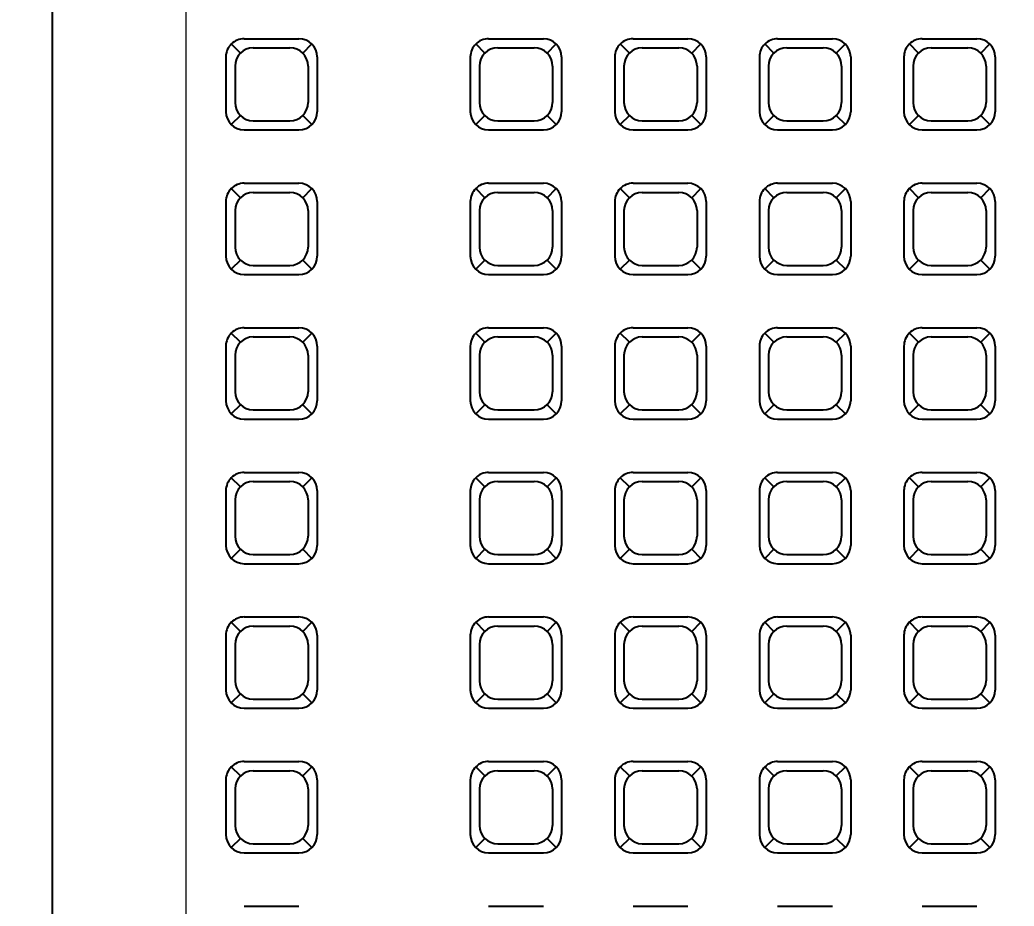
# Model space of a CAD drawing. Header units: inches. Extents: x 20.7 to 104.8, y 84.5 to 143.9.
# Drawn here: x 42.4069 to 42.5376, y 109.9545 to 110.071 of the extents above; entities that cross this region are included whole.
import ezdxf

# ---------------------------------------------------------------- set-up
doc = ezdxf.new("R2010")
doc.units = ezdxf.units.IN
doc.header["$MEASUREMENT"] = 0
doc.linetypes.add('CONTINUA', pattern=[0])
for name, color, linetype in [('Cotas', 60, 'Continuous'), ('Electrodomésticos', 34, 'Continuous'), ('Textura piso', 8, 'Continuous')]:
    doc.layers.add(name, color=color, linetype=linetype)
doc.styles.get("Standard").update_dxf_attribs({"font": 'arial.ttf'})
doc.dimstyles.new('Cotas', dxfattribs={"dimtxt": 0.1, "dimasz": 0.09, "dimexe": 0.2, "dimexo": 0.4, "dimgap": 0.05, "dimtad": 1, "dimzin": 0, "dimdsep": 46, "dimtxsty": 'Standard', "dimblk": 'ARCHTICK', "dimcen": 0.09, "dimse1": 1, "dimse2": 1, "dimclrd": 60, "dimclre": 256, "dimadec": 0, "dimazin": 0, "dimtfac": 1, "dimtix": 1, "dimtofl": 0, "dimtmove": 1, "dimatfit": 3, "dimfxl": 0, "dimtolj": 1, "dimtzin": 0, "dimlwd": 9, "dimarcsym": 0})

# ---------------------------------------------------------------- blocks, each defined once
blk = doc.blocks.new('CPU')
at = {"layer": 'Electrodomésticos'}
for p, q in [((134.31397, 60.81548), (134.66397, 60.81548)), ((134.38546, 60.79269), (134.37826, 60.79269)), ((134.40446, 60.79269), (134.39726, 60.79269)), ((134.42346, 60.79269), (134.41626, 60.79269)), ((134.44246, 60.79269), (134.43526, 60.79269)), ((134.46146, 60.79269), (134.45426, 60.79269)), ((134.48046, 60.79269), (134.47326, 60.79269)), ((134.37776, 60.79079), (134.37656, 60.79199)), ((134.38426, 60.79149), (134.37946, 60.79149)), ((134.38596, 60.79079), (134.38716, 60.79199)), ((134.39676, 60.79079), (134.39556, 60.79199)), ((134.40326, 60.79149), (134.39846, 60.79149)), ((134.40496, 60.79079), (134.40616, 60.79199)), ((134.41576, 60.79079), (134.41456, 60.79199)), ((134.42226, 60.79149), (134.41746, 60.79149)), ((134.42396, 60.79079), (134.42516, 60.79199)), ((134.43476, 60.79079), (134.43356, 60.79199)), ((134.44126, 60.79149), (134.43646, 60.79149)), ((134.44296, 60.79079), (134.44416, 60.79199)), ((134.45376, 60.79079), (134.45256, 60.79199)), ((134.46026, 60.79149), (134.45546, 60.79149)), ((134.46196, 60.79079), (134.46316, 60.79199)), ((134.47276, 60.79079), (134.47156, 60.79199)), ((134.47926, 60.79149), (134.47446, 60.79149)), ((134.48096, 60.79079), (134.48216, 60.79199)), ((134.36886, 60.79029), (134.36886, 60.78309)), ((134.37586, 60.79029), (134.37586, 60.78309)), ((134.38786, 60.79029), (134.38786, 60.78309)), ((134.39486, 60.79029), (134.39486, 60.78309)), ((134.40686, 60.79029), (134.40686, 60.78309)), ((134.41386, 60.79029), (134.41386, 60.78309)), ((134.42586, 60.79029), (134.42586, 60.78309)), ((134.43286, 60.79029), (134.43286, 60.78309)), ((134.44486, 60.79029), (134.44486, 60.78309)), ((134.45186, 60.79029), (134.45186, 60.78309)), ((134.46386, 60.79029), (134.46386, 60.78309)), ((134.47086, 60.79029), (134.47086, 60.78309)), ((134.48286, 60.79029), (134.48286, 60.78309)), ((134.37706, 60.78909), (134.37706, 60.78429)), ((134.38666, 60.78909), (134.38666, 60.78429)), ((134.39606, 60.78909), (134.39606, 60.78429)), ((134.40566, 60.78909), (134.40566, 60.78429)), ((134.41506, 60.78909), (134.41506, 60.78429)), ((134.42466, 60.78909), (134.42466, 60.78429)), ((134.43406, 60.78909), (134.43406, 60.78429)), ((134.44366, 60.78909), (134.44366, 60.78429)), ((134.45306, 60.78909), (134.45306, 60.78429)), ((134.46266, 60.78909), (134.46266, 60.78429)), ((134.47206, 60.78909), (134.47206, 60.78429)), ((134.48166, 60.78909), (134.48166, 60.78429)), ((134.37776, 60.78259), (134.37656, 60.78139)), ((134.38596, 60.78259), (134.38716, 60.78139)), ((134.39676, 60.78259), (134.39556, 60.78139)), ((134.40496, 60.78259), (134.40616, 60.78139)), ((134.41576, 60.78259), (134.41456, 60.78139)), ((134.42396, 60.78259), (134.42516, 60.78139)), ((134.43476, 60.78259), (134.43356, 60.78139)), ((134.44296, 60.78259), (134.44416, 60.78139)), ((134.45376, 60.78259), (134.45256, 60.78139)), ((134.46196, 60.78259), (134.46316, 60.78139)), ((134.47276, 60.78259), (134.47156, 60.78139)), ((134.48096, 60.78259), (134.48216, 60.78139)), ((134.38546, 60.78069), (134.37826, 60.78069)), ((134.38426, 60.78189), (134.37946, 60.78189)), ((134.40446, 60.78069), (134.39726, 60.78069)), ((134.40326, 60.78189), (134.39846, 60.78189)), ((134.42346, 60.78069), (134.41626, 60.78069)), ((134.42226, 60.78189), (134.41746, 60.78189)), ((134.44246, 60.78069), (134.43526, 60.78069)), ((134.44126, 60.78189), (134.43646, 60.78189)), ((134.46146, 60.78069), (134.45426, 60.78069)), ((134.46026, 60.78189), (134.45546, 60.78189)), ((134.48046, 60.78069), (134.47326, 60.78069)), ((134.47926, 60.78189), (134.47446, 60.78189)), ((134.37776, 60.75865), (134.37656, 60.75985)), ((134.38546, 60.76056), (134.37826, 60.76056)), ((134.38596, 60.75865), (134.38716, 60.75985)), ((134.39676, 60.75865), (134.39556, 60.75985)), ((134.40446, 60.76056), (134.39726, 60.76056)), ((134.40496, 60.75865), (134.40616, 60.75985)), ((134.41576, 60.75865), (134.41456, 60.75985)), ((134.42346, 60.76056), (134.41626, 60.76056)), ((134.42396, 60.75865), (134.42516, 60.75985)), ((134.43476, 60.75865), (134.43356, 60.75985)), ((134.44246, 60.76056), (134.43526, 60.76056)), ((134.44296, 60.75865), (134.44416, 60.75985)), ((134.45376, 60.75865), (134.45256, 60.75985)), ((134.46146, 60.76056), (134.45426, 60.76056)), ((134.46196, 60.75865), (134.46316, 60.75985)), ((134.47276, 60.75865), (134.47156, 60.75985)), ((134.48046, 60.76056), (134.47326, 60.76056)), ((134.48096, 60.75865), (134.48216, 60.75985)), ((134.38426, 60.75936), (134.37946, 60.75936)), ((134.40326, 60.75936), (134.39846, 60.75936)), ((134.42226, 60.75936), (134.41746, 60.75936)), ((134.44126, 60.75936), (134.43646, 60.75936)), ((134.46026, 60.75936), (134.45546, 60.75936)), ((134.47926, 60.75936), (134.47446, 60.75936)), ((134.36886, 60.75816), (134.36886, 60.75096)), ((134.37586, 60.75816), (134.37586, 60.75096)), ((134.38786, 60.75816), (134.38786, 60.75096)), ((134.39486, 60.75816), (134.39486, 60.75096)), ((134.40686, 60.75816), (134.40686, 60.75096)), ((134.41386, 60.75816), (134.41386, 60.75096)), ((134.42586, 60.75816), (134.42586, 60.75096)), ((134.43286, 60.75816), (134.43286, 60.75096)), ((134.44486, 60.75816), (134.44486, 60.75096)), ((134.45186, 60.75816), (134.45186, 60.75096)), ((134.46386, 60.75816), (134.46386, 60.75096)), ((134.47086, 60.75816), (134.47086, 60.75096)), ((134.48286, 60.75816), (134.48286, 60.75096)), ((134.37706, 60.75696), (134.37706, 60.75216)), ((134.38666, 60.75696), (134.38666, 60.75216)), ((134.39606, 60.75696), (134.39606, 60.75216)), ((134.40566, 60.75696), (134.40566, 60.75216)), ((134.41506, 60.75696), (134.41506, 60.75216)), ((134.42466, 60.75696), (134.42466, 60.75216)), ((134.43406, 60.75696), (134.43406, 60.75216)), ((134.44366, 60.75696), (134.44366, 60.75216)), ((134.45306, 60.75696), (134.45306, 60.75216)), ((134.46266, 60.75696), (134.46266, 60.75216)), ((134.47206, 60.75696), (134.47206, 60.75216)), ((134.48166, 60.75696), (134.48166, 60.75216)), ((134.37776, 60.75046), (134.37656, 60.74926)), ((134.38426, 60.74976), (134.37946, 60.74976)), ((134.38596, 60.75046), (134.38716, 60.74926)), ((134.39676, 60.75046), (134.39556, 60.74926)), ((134.40326, 60.74976), (134.39846, 60.74976)), ((134.40496, 60.75046), (134.40616, 60.74926)), ((134.41576, 60.75046), (134.41456, 60.74926)), ((134.42226, 60.74976), (134.41746, 60.74976)), ((134.42396, 60.75046), (134.42516, 60.74926)), ((134.43476, 60.75046), (134.43356, 60.74926)), ((134.44126, 60.74976), (134.43646, 60.74976)), ((134.44296, 60.75046), (134.44416, 60.74926)), ((134.45376, 60.75046), (134.45256, 60.74926)), ((134.46026, 60.74976), (134.45546, 60.74976)), ((134.46196, 60.75046), (134.46316, 60.74926)), ((134.47276, 60.75046), (134.47156, 60.74926)), ((134.47926, 60.74976), (134.47446, 60.74976)), ((134.48096, 60.75046), (134.48216, 60.74926)), ((134.38546, 60.74856), (134.37826, 60.74856)), ((134.40446, 60.74856), (134.39726, 60.74856)), ((134.42346, 60.74856), (134.41626, 60.74856)), ((134.44246, 60.74856), (134.43526, 60.74856)), ((134.46146, 60.74856), (134.45426, 60.74856)), ((134.48046, 60.74856), (134.47326, 60.74856)), ((134.38546, 60.74156), (134.37826, 60.74156)), ((134.40446, 60.74156), (134.39726, 60.74156)), ((134.42346, 60.74156), (134.41626, 60.74156)), ((134.44246, 60.74156), (134.43526, 60.74156)), ((134.46146, 60.74156), (134.45426, 60.74156)), ((134.48046, 60.74156), (134.47326, 60.74156)), ((134.37776, 60.73965), (134.37656, 60.74085)), ((134.38426, 60.74036), (134.37946, 60.74036)), ((134.38596, 60.73965), (134.38716, 60.74085)), ((134.39676, 60.73965), (134.39556, 60.74085)), ((134.40326, 60.74036), (134.39846, 60.74036)), ((134.40496, 60.73965), (134.40616, 60.74085)), ((134.41576, 60.73965), (134.41456, 60.74085)), ((134.42226, 60.74036), (134.41746, 60.74036)), ((134.42396, 60.73965), (134.42516, 60.74085)), ((134.43476, 60.73965), (134.43356, 60.74085)), ((134.44126, 60.74036), (134.43646, 60.74036)), ((134.44296, 60.73965), (134.44416, 60.74085)), ((134.45376, 60.73965), (134.45256, 60.74085)), ((134.46026, 60.74036), (134.45546, 60.74036)), ((134.46196, 60.73965), (134.46316, 60.74085)), ((134.47276, 60.73965), (134.47156, 60.74085)), ((134.47926, 60.74036), (134.47446, 60.74036)), ((134.48096, 60.73965), (134.48216, 60.74085)), ((134.36886, 60.73916), (134.36886, 60.73196)), ((134.37586, 60.73916), (134.37586, 60.73196)), ((134.38786, 60.73916), (134.38786, 60.73196)), ((134.39486, 60.73916), (134.39486, 60.73196)), ((134.40686, 60.73916), (134.40686, 60.73196)), ((134.41386, 60.73916), (134.41386, 60.73196)), ((134.42586, 60.73916), (134.42586, 60.73196)), ((134.43286, 60.73916), (134.43286, 60.73196)), ((134.44486, 60.73916), (134.44486, 60.73196)), ((134.45186, 60.73916), (134.45186, 60.73196)), ((134.46386, 60.73916), (134.46386, 60.73196)), ((134.47086, 60.73916), (134.47086, 60.73196)), ((134.48286, 60.73916), (134.48286, 60.73196)), ((134.37706, 60.73796), (134.37706, 60.73316)), ((134.38666, 60.73796), (134.38666, 60.73316)), ((134.39606, 60.73796), (134.39606, 60.73316)), ((134.40566, 60.73796), (134.40566, 60.73316)), ((134.41506, 60.73796), (134.41506, 60.73316)), ((134.42466, 60.73796), (134.42466, 60.73316)), ((134.43406, 60.73796), (134.43406, 60.73316)), ((134.44366, 60.73796), (134.44366, 60.73316)), ((134.45306, 60.73796), (134.45306, 60.73316)), ((134.46266, 60.73796), (134.46266, 60.73316)), ((134.47206, 60.73796), (134.47206, 60.73316)), ((134.48166, 60.73796), (134.48166, 60.73316)), ((134.37776, 60.73146), (134.37656, 60.73026)), ((134.38596, 60.73146), (134.38716, 60.73026)), ((134.39676, 60.73146), (134.39556, 60.73026)), ((134.40496, 60.73146), (134.40616, 60.73026)), ((134.41576, 60.73146), (134.41456, 60.73026)), ((134.42396, 60.73146), (134.42516, 60.73026)), ((134.43476, 60.73146), (134.43356, 60.73026)), ((134.44296, 60.73146), (134.44416, 60.73026)), ((134.45376, 60.73146), (134.45256, 60.73026)), ((134.46196, 60.73146), (134.46316, 60.73026)), ((134.47276, 60.73146), (134.47156, 60.73026)), ((134.48096, 60.73146), (134.48216, 60.73026)), ((134.38426, 60.73076), (134.37946, 60.73076)), ((134.40326, 60.73076), (134.39846, 60.73076)), ((134.42226, 60.73076), (134.41746, 60.73076)), ((134.44126, 60.73076), (134.43646, 60.73076)), ((134.46026, 60.73076), (134.45546, 60.73076)), ((134.47926, 60.73076), (134.47446, 60.73076)), ((134.38546, 60.72956), (134.37826, 60.72956)), ((134.40446, 60.72956), (134.39726, 60.72956)), ((134.42346, 60.72956), (134.41626, 60.72956)), ((134.44246, 60.72956), (134.43526, 60.72956)), ((134.46146, 60.72956), (134.45426, 60.72956)), ((134.48046, 60.72956), (134.47326, 60.72956)), ((134.38546, 60.72256), (134.37826, 60.72256)), ((134.40446, 60.72256), (134.39726, 60.72256)), ((134.42346, 60.72256), (134.41626, 60.72256)), ((134.44246, 60.72256), (134.43526, 60.72256)), ((134.46146, 60.72256), (134.45426, 60.72256)), ((134.48046, 60.72256), (134.47326, 60.72256)), ((134.37776, 60.72065), (134.37656, 60.72185)), ((134.38426, 60.72136), (134.37946, 60.72136)), ((134.38596, 60.72065), (134.38716, 60.72185)), ((134.39676, 60.72065), (134.39556, 60.72185)), ((134.40326, 60.72136), (134.39846, 60.72136)), ((134.40496, 60.72065), (134.40616, 60.72185)), ((134.41576, 60.72065), (134.41456, 60.72185)), ((134.42226, 60.72136), (134.41746, 60.72136)), ((134.42396, 60.72065), (134.42516, 60.72185)), ((134.43476, 60.72065), (134.43356, 60.72185)), ((134.44126, 60.72136), (134.43646, 60.72136)), ((134.44296, 60.72065), (134.44416, 60.72185)), ((134.45376, 60.72065), (134.45256, 60.72185)), ((134.46026, 60.72136), (134.45546, 60.72136)), ((134.46196, 60.72065), (134.46316, 60.72185)), ((134.47276, 60.72065), (134.47156, 60.72185)), ((134.47926, 60.72136), (134.47446, 60.72136)), ((134.48096, 60.72065), (134.48216, 60.72185)), ((134.36886, 60.72016), (134.36886, 60.71296)), ((134.37586, 60.72016), (134.37586, 60.71296)), ((134.38786, 60.72016), (134.38786, 60.71296)), ((134.39486, 60.72016), (134.39486, 60.71296)), ((134.40686, 60.72016), (134.40686, 60.71296)), ((134.41386, 60.72016), (134.41386, 60.71296)), ((134.42586, 60.72016), (134.42586, 60.71296)), ((134.43286, 60.72016), (134.43286, 60.71296)), ((134.44486, 60.72016), (134.44486, 60.71296)), ((134.45186, 60.72016), (134.45186, 60.71296)), ((134.46386, 60.72016), (134.46386, 60.71296)), ((134.47086, 60.72016), (134.47086, 60.71296)), ((134.48286, 60.72016), (134.48286, 60.71296)), ((134.37706, 60.71896), (134.37706, 60.71416)), ((134.38666, 60.71896), (134.38666, 60.71416)), ((134.39606, 60.71896), (134.39606, 60.71416)), ((134.40566, 60.71896), (134.40566, 60.71416)), ((134.41506, 60.71896), (134.41506, 60.71416)), ((134.42466, 60.71896), (134.42466, 60.71416)), ((134.43406, 60.71896), (134.43406, 60.71416)), ((134.44366, 60.71896), (134.44366, 60.71416)), ((134.45306, 60.71896), (134.45306, 60.71416)), ((134.46266, 60.71896), (134.46266, 60.71416)), ((134.47206, 60.71896), (134.47206, 60.71416)), ((134.48166, 60.71896), (134.48166, 60.71416)), ((134.37776, 60.71246), (134.37656, 60.71126)), ((134.38426, 60.71176), (134.37946, 60.71176)), ((134.38596, 60.71246), (134.38716, 60.71126)), ((134.39676, 60.71246), (134.39556, 60.71126)), ((134.40326, 60.71176), (134.39846, 60.71176)), ((134.40496, 60.71246), (134.40616, 60.71126)), ((134.41576, 60.71246), (134.41456, 60.71126)), ((134.42226, 60.71176), (134.41746, 60.71176)), ((134.42396, 60.71246), (134.42516, 60.71126)), ((134.43476, 60.71246), (134.43356, 60.71126)), ((134.44126, 60.71176), (134.43646, 60.71176)), ((134.44296, 60.71246), (134.44416, 60.71126)), ((134.45376, 60.71246), (134.45256, 60.71126)), ((134.46026, 60.71176), (134.45546, 60.71176)), ((134.46196, 60.71246), (134.46316, 60.71126)), ((134.47276, 60.71246), (134.47156, 60.71126)), ((134.47926, 60.71176), (134.47446, 60.71176)), ((134.48096, 60.71246), (134.48216, 60.71126)), ((134.38546, 60.71056), (134.37826, 60.71056)), ((134.40446, 60.71056), (134.39726, 60.71056)), ((134.42346, 60.71056), (134.41626, 60.71056)), ((134.44246, 60.71056), (134.43526, 60.71056)), ((134.46146, 60.71056), (134.45426, 60.71056)), ((134.48046, 60.71056), (134.47326, 60.71056)), ((134.37776, 60.70165), (134.37656, 60.70285)), ((134.38546, 60.70356), (134.37826, 60.70356)), ((134.38426, 60.70236), (134.37946, 60.70236)), ((134.38596, 60.70165), (134.38716, 60.70285)), ((134.39676, 60.70165), (134.39556, 60.70285)), ((134.40446, 60.70356), (134.39726, 60.70356)), ((134.40326, 60.70236), (134.39846, 60.70236)), ((134.40496, 60.70165), (134.40616, 60.70285)), ((134.41576, 60.70165), (134.41456, 60.70285)), ((134.42346, 60.70356), (134.41626, 60.70356)), ((134.42226, 60.70236), (134.41746, 60.70236)), ((134.42396, 60.70165), (134.42516, 60.70285)), ((134.43476, 60.70165), (134.43356, 60.70285)), ((134.44246, 60.70356), (134.43526, 60.70356)), ((134.44126, 60.70236), (134.43646, 60.70236)), ((134.44296, 60.70165), (134.44416, 60.70285)), ((134.45376, 60.70165), (134.45256, 60.70285)), ((134.46146, 60.70356), (134.45426, 60.70356)), ((134.46026, 60.70236), (134.45546, 60.70236)), ((134.46196, 60.70165), (134.46316, 60.70285)), ((134.47276, 60.70165), (134.47156, 60.70285)), ((134.48046, 60.70356), (134.47326, 60.70356)), ((134.47926, 60.70236), (134.47446, 60.70236)), ((134.48096, 60.70165), (134.48216, 60.70285)), ((134.36886, 60.70116), (134.36886, 60.69396)), ((134.37586, 60.70116), (134.37586, 60.69396)), ((134.38786, 60.70116), (134.38786, 60.69396)), ((134.39486, 60.70116), (134.39486, 60.69396)), ((134.40686, 60.70116), (134.40686, 60.69396)), ((134.41386, 60.70116), (134.41386, 60.69396)), ((134.42586, 60.70116), (134.42586, 60.69396)), ((134.43286, 60.70116), (134.43286, 60.69396)), ((134.44486, 60.70116), (134.44486, 60.69396)), ((134.45186, 60.70116), (134.45186, 60.69396)), ((134.46386, 60.70116), (134.46386, 60.69396)), ((134.47086, 60.70116), (134.47086, 60.69396)), ((134.48286, 60.70116), (134.48286, 60.69396)), ((134.37706, 60.69996), (134.37706, 60.69516)), ((134.38666, 60.69996), (134.38666, 60.69516)), ((134.39606, 60.69996), (134.39606, 60.69516)), ((134.40566, 60.69996), (134.40566, 60.69516)), ((134.41506, 60.69996), (134.41506, 60.69516)), ((134.42466, 60.69996), (134.42466, 60.69516)), ((134.43406, 60.69996), (134.43406, 60.69516)), ((134.44366, 60.69996), (134.44366, 60.69516)), ((134.45306, 60.69996), (134.45306, 60.69516)), ((134.46266, 60.69996), (134.46266, 60.69516)), ((134.47206, 60.69996), (134.47206, 60.69516)), ((134.48166, 60.69996), (134.48166, 60.69516)), ((134.37776, 60.69346), (134.37656, 60.69226)), ((134.38596, 60.69346), (134.38716, 60.69226)), ((134.39676, 60.69346), (134.39556, 60.69226)), ((134.40496, 60.69346), (134.40616, 60.69226)), ((134.41576, 60.69346), (134.41456, 60.69226)), ((134.42396, 60.69346), (134.42516, 60.69226)), ((134.43476, 60.69346), (134.43356, 60.69226)), ((134.44296, 60.69346), (134.44416, 60.69226)), ((134.45376, 60.69346), (134.45256, 60.69226)), ((134.46196, 60.69346), (134.46316, 60.69226)), ((134.47276, 60.69346), (134.47156, 60.69226)), ((134.48096, 60.69346), (134.48216, 60.69226)), ((134.38426, 60.69276), (134.37946, 60.69276)), ((134.40326, 60.69276), (134.39846, 60.69276)), ((134.42226, 60.69276), (134.41746, 60.69276)), ((134.44126, 60.69276), (134.43646, 60.69276)), ((134.46026, 60.69276), (134.45546, 60.69276)), ((134.47926, 60.69276), (134.47446, 60.69276)), ((134.38546, 60.69156), (134.37826, 60.69156)), ((134.40446, 60.69156), (134.39726, 60.69156)), ((134.42346, 60.69156), (134.41626, 60.69156)), ((134.44246, 60.69156), (134.43526, 60.69156)), ((134.46146, 60.69156), (134.45426, 60.69156)), ((134.48046, 60.69156), (134.47326, 60.69156))]:
    blk.add_line(p, q, dxfattribs=at)
for centre, start, end in [((134.37826, 60.79029), 90, 180), ((134.38546, 60.79029), 360, 90), ((134.39726, 60.79029), 90, 180), ((134.40446, 60.79029), 360, 90), ((134.41626, 60.79029), 90, 180), ((134.42346, 60.79029), 360, 90), ((134.43526, 60.79029), 90, 180), ((134.44246, 60.79029), 360, 90), ((134.45426, 60.79029), 90, 180), ((134.46146, 60.79029), 360, 90), ((134.47326, 60.79029), 90, 180), ((134.48046, 60.79029), 360, 90), ((134.37946, 60.78909), 90, 180), ((134.38426, 60.78909), 0, 90), ((134.39846, 60.78909), 90, 180), ((134.40326, 60.78909), 0, 90), ((134.41746, 60.78909), 90, 180), ((134.42226, 60.78909), 0, 90), ((134.43646, 60.78909), 90, 180), ((134.44126, 60.78909), 0, 90), ((134.45546, 60.78909), 90, 180), ((134.46026, 60.78909), 0, 90), ((134.47446, 60.78909), 90, 180), ((134.47926, 60.78909), 0, 90), ((134.37946, 60.78429), 180, 270), ((134.38426, 60.78429), 270, 0), ((134.39846, 60.78429), 180, 270), ((134.40326, 60.78429), 270, 0), ((134.41746, 60.78429), 180, 270), ((134.42226, 60.78429), 270, 0), ((134.43646, 60.78429), 180, 270), ((134.44126, 60.78429), 270, 0), ((134.45546, 60.78429), 180, 270), ((134.46026, 60.78429), 270, 0), ((134.47446, 60.78429), 180, 270), ((134.47926, 60.78429), 270, 0), ((134.37826, 60.78309), 180, 270), ((134.38546, 60.78309), 270, 0), ((134.39726, 60.78309), 180, 270), ((134.40446, 60.78309), 270, 0), ((134.41626, 60.78309), 180, 270), ((134.42346, 60.78309), 270, 0), ((134.43526, 60.78309), 180, 270), ((134.44246, 60.78309), 270, 0), ((134.45426, 60.78309), 180, 270), ((134.46146, 60.78309), 270, 0), ((134.47326, 60.78309), 180, 270), ((134.48046, 60.78309), 270, 0), ((134.37826, 60.75816), 90, 180), ((134.38546, 60.75816), 360, 90), ((134.39726, 60.75816), 90, 180), ((134.40446, 60.75816), 360, 90), ((134.41626, 60.75816), 90, 180), ((134.42346, 60.75816), 360, 90), ((134.43526, 60.75816), 90, 180), ((134.44246, 60.75816), 360, 90), ((134.45426, 60.75816), 90, 180), ((134.46146, 60.75816), 360, 90), ((134.47326, 60.75816), 90, 180), ((134.48046, 60.75816), 360, 90), ((134.37946, 60.75696), 90, 180), ((134.38426, 60.75696), 0, 90), ((134.39846, 60.75696), 90, 180), ((134.40326, 60.75696), 0, 90), ((134.41746, 60.75696), 90, 180), ((134.42226, 60.75696), 0, 90), ((134.43646, 60.75696), 90, 180), ((134.44126, 60.75696), 0, 90), ((134.45546, 60.75696), 90, 180), ((134.46026, 60.75696), 0, 90), ((134.47446, 60.75696), 90, 180), ((134.47926, 60.75696), 0, 90), ((134.37946, 60.75216), 180, 270), ((134.38426, 60.75216), 270, 0), ((134.39846, 60.75216), 180, 270), ((134.40326, 60.75216), 270, 0), ((134.41746, 60.75216), 180, 270), ((134.42226, 60.75216), 270, 0), ((134.43646, 60.75216), 180, 270), ((134.44126, 60.75216), 270, 0), ((134.45546, 60.75216), 180, 270), ((134.46026, 60.75216), 270, 0), ((134.47446, 60.75216), 180, 270), ((134.47926, 60.75216), 270, 0), ((134.37826, 60.75096), 180, 270), ((134.38546, 60.75096), 270, 0), ((134.39726, 60.75096), 180, 270), ((134.40446, 60.75096), 270, 0), ((134.41626, 60.75096), 180, 270), ((134.42346, 60.75096), 270, 0), ((134.43526, 60.75096), 180, 270), ((134.44246, 60.75096), 270, 0), ((134.45426, 60.75096), 180, 270), ((134.46146, 60.75096), 270, 0), ((134.47326, 60.75096), 180, 270), ((134.48046, 60.75096), 270, 0), ((134.37826, 60.73916), 90, 180), ((134.38546, 60.73916), 360, 90), ((134.39726, 60.73916), 90, 180), ((134.40446, 60.73916), 360, 90), ((134.41626, 60.73916), 90, 180), ((134.42346, 60.73916), 360, 90), ((134.43526, 60.73916), 90, 180), ((134.44246, 60.73916), 360, 90), ((134.45426, 60.73916), 90, 180), ((134.46146, 60.73916), 360, 90), ((134.47326, 60.73916), 90, 180), ((134.48046, 60.73916), 360, 90), ((134.37946, 60.73796), 90, 180), ((134.38426, 60.73796), 0, 90), ((134.39846, 60.73796), 90, 180), ((134.40326, 60.73796), 0, 90), ((134.41746, 60.73796), 90, 180), ((134.42226, 60.73796), 0, 90), ((134.43646, 60.73796), 90, 180), ((134.44126, 60.73796), 0, 90), ((134.45546, 60.73796), 90, 180), ((134.46026, 60.73796), 0, 90), ((134.47446, 60.73796), 90, 180), ((134.47926, 60.73796), 0, 90), ((134.37946, 60.73316), 180, 270), ((134.38426, 60.73316), 270, 0), ((134.39846, 60.73316), 180, 270), ((134.40326, 60.73316), 270, 0), ((134.41746, 60.73316), 180, 270), ((134.42226, 60.73316), 270, 0), ((134.43646, 60.73316), 180, 270), ((134.44126, 60.73316), 270, 0), ((134.45546, 60.73316), 180, 270), ((134.46026, 60.73316), 270, 0), ((134.47446, 60.73316), 180, 270), ((134.47926, 60.73316), 270, 0), ((134.37826, 60.73196), 180, 270), ((134.38546, 60.73196), 270, 0), ((134.39726, 60.73196), 180, 270), ((134.40446, 60.73196), 270, 0), ((134.41626, 60.73196), 180, 270), ((134.42346, 60.73196), 270, 0), ((134.43526, 60.73196), 180, 270), ((134.44246, 60.73196), 270, 0), ((134.45426, 60.73196), 180, 270), ((134.46146, 60.73196), 270, 0), ((134.47326, 60.73196), 180, 270), ((134.48046, 60.73196), 270, 0), ((134.37826, 60.72016), 90, 180), ((134.38546, 60.72016), 360, 90), ((134.39726, 60.72016), 90, 180), ((134.40446, 60.72016), 360, 90), ((134.41626, 60.72016), 90, 180), ((134.42346, 60.72016), 360, 90), ((134.43526, 60.72016), 90, 180), ((134.44246, 60.72016), 360, 90), ((134.45426, 60.72016), 90, 180), ((134.46146, 60.72016), 360, 90), ((134.47326, 60.72016), 90, 180), ((134.48046, 60.72016), 360, 90), ((134.37946, 60.71896), 90, 180), ((134.38426, 60.71896), 0, 90), ((134.39846, 60.71896), 90, 180), ((134.40326, 60.71896), 0, 90), ((134.41746, 60.71896), 90, 180), ((134.42226, 60.71896), 0, 90), ((134.43646, 60.71896), 90, 180), ((134.44126, 60.71896), 0, 90), ((134.45546, 60.71896), 90, 180), ((134.46026, 60.71896), 0, 90), ((134.47446, 60.71896), 90, 180), ((134.47926, 60.71896), 0, 90), ((134.37946, 60.71416), 180, 270), ((134.38426, 60.71416), 270, 0), ((134.39846, 60.71416), 180, 270), ((134.40326, 60.71416), 270, 0), ((134.41746, 60.71416), 180, 270), ((134.42226, 60.71416), 270, 0), ((134.43646, 60.71416), 180, 270), ((134.44126, 60.71416), 270, 0), ((134.45546, 60.71416), 180, 270), ((134.46026, 60.71416), 270, 0), ((134.47446, 60.71416), 180, 270), ((134.47926, 60.71416), 270, 0), ((134.37826, 60.71296), 180, 270), ((134.38546, 60.71296), 270, 0), ((134.39726, 60.71296), 180, 270), ((134.40446, 60.71296), 270, 0), ((134.41626, 60.71296), 180, 270), ((134.42346, 60.71296), 270, 0), ((134.43526, 60.71296), 180, 270), ((134.44246, 60.71296), 270, 0), ((134.45426, 60.71296), 180, 270), ((134.46146, 60.71296), 270, 0), ((134.47326, 60.71296), 180, 270), ((134.48046, 60.71296), 270, 0), ((134.37826, 60.70116), 90, 180), ((134.37946, 60.69996), 90, 180), ((134.38426, 60.69996), 0, 90), ((134.38546, 60.70116), 360, 90), ((134.39726, 60.70116), 90, 180), ((134.39846, 60.69996), 90, 180), ((134.40326, 60.69996), 0, 90), ((134.40446, 60.70116), 360, 90), ((134.41626, 60.70116), 90, 180), ((134.41746, 60.69996), 90, 180), ((134.42226, 60.69996), 0, 90), ((134.42346, 60.70116), 360, 90), ((134.43526, 60.70116), 90, 180), ((134.43646, 60.69996), 90, 180), ((134.44126, 60.69996), 0, 90), ((134.44246, 60.70116), 360, 90), ((134.45426, 60.70116), 90, 180), ((134.45546, 60.69996), 90, 180), ((134.46026, 60.69996), 0, 90), ((134.46146, 60.70116), 360, 90), ((134.47326, 60.70116), 90, 180), ((134.47446, 60.69996), 90, 180), ((134.47926, 60.69996), 0, 90), ((134.48046, 60.70116), 360, 90), ((134.37946, 60.69516), 180, 270), ((134.38426, 60.69516), 270, 0), ((134.39846, 60.69516), 180, 270), ((134.40326, 60.69516), 270, 0), ((134.41746, 60.69516), 180, 270), ((134.42226, 60.69516), 270, 0), ((134.43646, 60.69516), 180, 270), ((134.44126, 60.69516), 270, 0), ((134.45546, 60.69516), 180, 270), ((134.46026, 60.69516), 270, 0), ((134.47446, 60.69516), 180, 270), ((134.47926, 60.69516), 270, 0), ((134.37826, 60.69396), 180, 270), ((134.38546, 60.69396), 270, 0), ((134.39726, 60.69396), 180, 270), ((134.40446, 60.69396), 270, 0), ((134.41626, 60.69396), 180, 270), ((134.42346, 60.69396), 270, 0), ((134.43526, 60.69396), 180, 270), ((134.44246, 60.69396), 270, 0), ((134.45426, 60.69396), 180, 270), ((134.46146, 60.69396), 270, 0), ((134.47326, 60.69396), 180, 270), ((134.48046, 60.69396), 270, 0)]:
    blk.add_arc(centre, 0.0024, start, end, dxfattribs=at)
blk = doc.blocks.new('_ArchTick')
at = {"color": 0, "linetype": 'ByBlock', "const_width": 0.15}
blk.add_lwpolyline([(-0.5, -0.5), (0.5, 0.5)], dxfattribs=at)
blk = doc.blocks.new('*D315')
at = {"layer": 'Cotas', "color": 60, "linetype": 'CONTINUA', "lineweight": 9, "transparency": 16777216}
blk.add_line((42.42875, 109.17113), (42.42875, 112.47079), dxfattribs=at)
at = {"layer": 'Defpoints', "color": 0, "transparency": 16777216}
for p in [(42.42875, 112.47079), (42.42875, 112.47079), (42.42875, 109.17113)]:
    blk.add_point(p, dxfattribs=at)
at = {"layer": 'Cotas', "color": 60, "lineweight": 9, "transparency": 16777216, "xscale": 0.09, "yscale": 0.09, "zscale": 0.09}
for p, rotation in [((42.42875, 112.47079), 90), ((42.42875, 109.17113), 270)]:
    blk.add_blockref('_ArchTick', p, dxfattribs=dict(at, rotation=rotation))
at = {"layer": 'Cotas', "color": 0, "transparency": 16777216, "insert": (42.32766, 110.82096), "char_height": 0.1, "attachment_point": 5, "rotation": 90}
blk.add_mtext('\\A1;3.30', dxfattribs=at)

msp = doc.modelspace()

# ---------------------------------------------------------------- hatches: boundary and pattern name
at = {"layer": 'Textura piso'}
h = msp.add_hatch(dxfattribs=at)
h.set_pattern_fill('AR-HBONE', color=256, scale=0.02, angle=270, style=0)
h.set_pattern_definition([(315, (0.1879, -18.05129), (0.113137085, -3e-17), [0.24, -0.08]), (45, (0.24447, -18.10786), (0.113137085, -3e-17), [0.24, -0.08])])
edge = h.paths.add_edge_path()
edge.add_line((45.38728, 109.77113), (45.38728, 110.17113))
edge.add_line((45.38728, 110.17113), (45.61218, 110.17113))
edge.add_line((45.61218, 110.17113), (45.61218, 110.83754))
edge.add_line((45.61218, 110.83754), (45.59545, 110.83754))
edge.add_line((45.59545, 110.83754), (45.57035, 110.83754))
edge.add_line((45.57035, 110.83754), (45.57035, 111.67113))
edge.add_line((45.57035, 111.67113), (45.38728, 111.67113))
edge.add_line((45.38728, 111.67113), (45.38728, 112.47079))
edge.add_line((45.38728, 112.47079), (44.86766, 112.47079))
edge.add_line((44.86766, 112.47079), (44.86766, 112.59079))
edge.add_line((44.86766, 112.59079), (44.91766, 112.59079))
edge.add_line((44.91766, 112.59079), (44.91766, 113.38739))
edge.add_line((44.91766, 113.38739), (44.89766, 113.38739))
edge.add_line((44.89766, 113.38739), (44.86766, 113.38739))
edge.add_line((44.86766, 113.38739), (44.86766, 113.58598))
edge.add_line((44.86766, 113.58598), (44.86418, 113.58598))
edge.add_line((44.86418, 113.58598), (44.86418, 113.57825))
edge.add_ellipse((44.85604, 113.57825), major_axis=(0.00575, 0.00575), ratio=1, start_angle=220.3243, end_angle=315, ccw=False)
edge.add_line((44.85538, 113.57014), (44.84606, 113.57241))
edge.add_line((44.84606, 113.57241), (44.84606, 113.57952))
edge.add_line((44.84606, 113.57952), (44.83998, 113.57952))
edge.add_ellipse((44.85989, 113.5633), major_axis=(0.01816, 0.01816), ratio=1, start_angle=95.834, end_angle=134.8998)
edge.add_line((44.83422, 113.56335), (44.82986, 113.56335))
edge.add_line((44.82986, 113.56335), (44.82986, 113.55308))
edge.add_line((44.82986, 113.55308), (44.77586, 113.55308))
edge.add_ellipse((44.82844, 114.38088), major_axis=(0.58652, 0.58652), ratio=1, start_angle=134.78546, end_angle=221.36552, ccw=False)
edge.add_line((43.99898, 114.38399), (43.96766, 114.38399))
edge.add_line((43.96766, 114.38399), (43.96766, 114.00399))
edge.add_line((43.96766, 114.00399), (43.96766, 113.15399))
edge.add_line((43.96766, 113.15399), (43.96766, 112.47079))
edge.add_line((43.96766, 112.47079), (41.84766, 112.47079))
edge.add_line((41.84766, 112.47079), (41.84766, 110.97113))
edge.add_line((41.84766, 110.97113), (42.64766, 110.97113))
edge.add_line((42.64766, 110.97113), (42.64766, 109.17113))
edge.add_line((42.64766, 109.17113), (42.74795, 109.17113))
edge.add_ellipse((42.74891, 109.17238), major_axis=(0.000883, -0.000883), ratio=1, start_angle=405, end_angle=630, ccw=False)
edge.add_line((42.7487, 109.17488), (42.75016, 109.17488))
edge.add_line((42.75016, 109.17488), (42.75016, 109.21477))
edge.add_ellipse((42.75412, 109.21477), major_axis=(0.0028, -0.0028), ratio=1, start_angle=135, end_angle=225, ccw=False)
edge.add_line((42.75537, 109.21925), (42.75537, 109.52937))
edge.add_ellipse((42.75412, 109.53385), major_axis=(0.0028, 0.0028), ratio=1, start_angle=135, end_angle=225, ccw=False)
edge.add_line((42.74964, 109.5351), (42.75016, 109.5351))
edge.add_line((42.75016, 109.5351), (42.75016, 109.57374))
edge.add_line((42.75016, 109.57374), (42.78137, 109.57374))
edge.add_arc((42.76665, 109.19276), 0.38127, 2.109, 87.7874, ccw=False)
edge.add_arc((43.52867, 109.19276), 0.38127, 92.2126, 177.891, ccw=False)
edge.add_line((43.51395, 109.57374), (43.54516, 109.57374))
edge.add_line((43.54516, 109.57374), (43.54516, 109.53385))
edge.add_ellipse((43.5412, 109.53385), major_axis=(0.0028, -0.0028), ratio=1, start_angle=315, end_angle=405, ccw=False)
edge.add_line((43.53995, 109.52937), (43.53995, 109.21925))
edge.add_ellipse((43.5412, 109.21477), major_axis=(0.0028, 0.0028), ratio=1, start_angle=-45, end_angle=45)
edge.add_line((43.54568, 109.21352), (43.54516, 109.21352))
edge.add_line((43.54516, 109.21352), (43.54516, 109.17488))
edge.add_line((43.54516, 109.17488), (43.54516, 109.17238))
edge.add_ellipse((43.54641, 109.17238), major_axis=(0.000883, 0.000883), ratio=1, start_angle=-90, end_angle=135, ccw=False)
edge.add_line((43.54703, 109.17363), (43.54687, 109.17363))
edge.add_ellipse((43.54641, 109.17238), major_axis=(0.000883, 0.000883), ratio=1, start_angle=-90, end_angle=135)
edge.add_line((43.54737, 109.17113), (43.54766, 109.17113))
edge.add_line((43.54766, 109.17113), (43.78728, 109.17113))
edge.add_line((43.78728, 109.17113), (43.78728, 109.77113))
edge.add_line((43.78728, 109.77113), (45.38728, 109.77113))
h.paths.add_polyline_path([(44.80932, 110.50425), (44.81502, 110.49842), (44.82139, 110.49114), (44.82139, 110.45784), (44.8286, 110.45784), (44.8286, 110.41231), (44.83057, 110.41078), (44.8286, 110.40802), (44.8286, 110.39768), (44.82123, 110.39768), (44.80995, 110.38185, -0.267516), (44.85981, 110.29533), (44.85981, 110.17813), (44.87779, 110.17813), (44.87779, 110.28221), (44.94838, 110.28221), (44.94838, 110.02184), (44.87779, 110.02184), (44.87779, 110.06614), (44.85981, 110.07205), (44.85981, 110.03766, -0.414214), (44.75981, 109.93766), (44.64926, 109.93766), (44.64926, 109.85244), (44.60921, 109.85244), (44.60921, 109.93766), (44.49988, 109.93766, -0.414214), (44.39988, 110.03766), (44.39988, 110.07208), (44.37853, 110.06505), (44.37853, 110.02184), (44.30794, 110.02184), (44.30794, 110.28221), (44.37853, 110.28221), (44.37853, 110.17813), (44.39988, 110.17813), (44.39988, 110.29533, -0.265581), (44.44911, 110.38148), (44.43934, 110.3956), (44.43067, 110.3956), (44.43067, 110.40812), (44.42855, 110.41119), (44.43067, 110.41266), (44.43067, 110.45586), (44.4382, 110.45586), (44.4388, 110.46666), (44.43948, 110.47399), (44.44087, 110.48396), (44.44375, 110.49395), (44.44759, 110.5013), (44.45228, 110.50669), (44.45787, 110.51097), (44.46413, 110.51454), (44.47095, 110.51748), (44.47824, 110.51988), (44.48588, 110.52178), (44.49375, 110.52325), (44.50156, 110.52433), (44.50902, 110.52505), (44.51726, 110.52554), (44.5255, 110.52562), (44.53113, 110.52549), (44.53355, 110.52542), (44.53592, 110.52536), (44.5383, 110.52531), (44.54092, 110.52528), (44.54404, 110.52525), (44.54791, 110.52523), (44.55281, 110.52522), (44.559, 110.52522), (44.56673, 110.52521), (44.57627, 110.52521), (44.58777, 110.52521), (44.60088, 110.52521), (44.61514, 110.52521), (44.6301, 110.52519), (44.64528, 110.52518), (44.66024, 110.52515), (44.67451, 110.52511), (44.68762, 110.52506), (44.69923, 110.525), (44.7094, 110.52492), (44.71829, 110.52482), (44.72609, 110.52469), (44.73629, 110.52446), (44.74722, 110.52402), (44.75699, 110.52341), (44.76571, 110.52257), (44.77383, 110.52141), (44.78173, 110.51979), (44.78952, 110.51759), (44.79741, 110.51387), (44.80417, 110.50882)], flags=16)
h.paths.add_polyline_path([(44.78488, 110.4395), (44.79104, 110.43767), (44.79684, 110.43515), (44.80356, 110.43081), (44.80556, 110.42911), (44.80177, 110.43197), (44.79836, 110.43417), (44.79522, 110.43586), (44.79223, 110.43715), (44.78928, 110.43819), (44.78628, 110.43908), (44.7832, 110.43986), (44.78005, 110.44055), (44.77683, 110.44115), (44.77356, 110.44169), (44.77022, 110.44219), (44.76684, 110.44265), (44.76341, 110.4431), (44.75993, 110.44354), (44.75641, 110.44397), (44.75286, 110.44439), (44.74927, 110.44479), (44.74566, 110.44517), (44.74202, 110.4455), (44.73837, 110.4458), (44.73469, 110.44605), (44.73097, 110.44624), (44.727, 110.44639), (44.72255, 110.4465), (44.71738, 110.44657), (44.71126, 110.44661), (44.70395, 110.44663), (44.69522, 110.44664), (44.68483, 110.44664), (44.67267, 110.44664), (44.65912, 110.44664), (44.64468, 110.44664), (44.62987, 110.44664), (44.61519, 110.44664), (44.60114, 110.44664), (44.58822, 110.44664), (44.57695, 110.44664), (44.5677, 110.44664), (44.56032, 110.44664), (44.55452, 110.44663), (44.55003, 110.44663), (44.54656, 110.44661), (44.54384, 110.44659), (44.54158, 110.44656), (44.5395, 110.44652), (44.53737, 110.44647), (44.53514, 110.44641), (44.53284, 110.44633), (44.53047, 110.44624), (44.52804, 110.44613), (44.52556, 110.44601), (44.52303, 110.44586), (44.52047, 110.44569), (44.51789, 110.44551), (44.51527, 110.4453), (44.51261, 110.44506), (44.5099, 110.44481), (44.50712, 110.44453), (44.50426, 110.44423), (44.50131, 110.44391), (44.49826, 110.44357), (44.49511, 110.4432), (44.49186, 110.4428), (44.48855, 110.44235), (44.48519, 110.44183), (44.48181, 110.44124), (44.47843, 110.44057), (44.47506, 110.43979), (44.47173, 110.4389), (44.46844, 110.43786), (44.46509, 110.43651), (44.46156, 110.4347), (44.45774, 110.43225), (44.45349, 110.42898), (44.44871, 110.42474), (44.44327, 110.41933), (44.44076, 110.41662), (44.44137, 110.4143), (44.44262, 110.41121), (44.44411, 110.40882), (44.44586, 110.40701), (44.44789, 110.40565), (44.45023, 110.40459), (44.4529, 110.4037), (44.4559, 110.40288), (44.45929, 110.40207), (44.46455, 110.40094), (44.46735, 110.4004), (44.46073, 110.40173), (44.45403, 110.40333), (44.44725, 110.40558), (44.4432, 110.40976), (44.44053, 110.41637), (44.44063, 110.41648), (44.44034, 110.41823), (44.44076, 110.41662), (44.44327, 110.41933), (44.44871, 110.42474), (44.45569, 110.43094), (44.46322, 110.43576), (44.46967, 110.43835), (44.4766, 110.4402), (44.48333, 110.44155), (44.48995, 110.44256), (44.49618, 110.44333), (44.50452, 110.44427), (44.51277, 110.44509), (44.52045, 110.44571), (44.5279, 110.44614), (44.535, 110.44642), (44.5417, 110.44657), (44.54785, 110.44662), (44.55452, 110.44663), (44.56032, 110.44664), (44.5677, 110.44664), (44.57695, 110.44664), (44.58822, 110.44664), (44.60114, 110.44664), (44.61519, 110.44664), (44.62987, 110.44664), (44.64468, 110.44664), (44.65912, 110.44664), (44.67267, 110.44664), (44.68483, 110.44664), (44.69522, 110.44664), (44.70395, 110.44663), (44.71126, 110.44661), (44.72049, 110.44654), (44.72913, 110.44634), (44.73642, 110.44596), (44.7437, 110.44537), (44.75087, 110.44463), (44.75781, 110.44381), (44.76583, 110.44279), (44.7722, 110.44192), (44.77863, 110.44086)], flags=0)
h.paths.add_polyline_path([(44.5218, 110.52561), (44.51412, 110.52541), (44.51253, 110.52529), (44.5202, 110.52561)], flags=16)
h.paths.add_polyline_path([(44.69186, 111.33172), (44.56498, 111.45025), (44.45457, 111.32991), (44.42416, 111.29389), (44.35553, 111.23511), (44.35304, 111.23483), (44.34446, 111.21122), (44.30703, 111.16275), (44.24429, 111.12461), (44.22175, 111.12426), (44.21136, 111.13328), (44.20673, 111.1605), (44.20934, 111.19093), (44.24149, 111.25639), (44.29451, 111.30787), (44.32074, 111.37983), (44.36184, 111.43818), (44.42917, 111.48802), (44.43323, 111.49627), (44.47158, 111.5375), (44.37287, 111.62971), (44.29061, 111.55242), (44.23378, 111.50255), (44.20432, 111.48791), (44.13004, 111.45497), (44.12026, 111.42785), (44.09571, 111.40298), (44.03386, 111.36849), (44.00162, 111.36183), (43.98505, 111.37079), (43.97559, 111.40146), (43.98536, 111.44188), (44.01946, 111.48922), (44.0618, 111.52746), (44.10162, 111.559), (44.10477, 111.57098), (44.12081, 111.60989), (44.12323, 111.62177), (44.22738, 111.69887), (44.24027, 111.71613), (44.26175, 111.73351), (44.11534, 111.87028, -0.414214), (44.11332, 111.92949), (44.61375, 112.4652, -0.414214), (44.67296, 112.46722), (45.24949, 111.92866, -0.414214), (45.2515, 111.86945), (44.95286, 111.54975), (44.95247, 111.54776), (44.93367, 111.52192), (44.91847, 111.51294), (44.75107, 111.33374, -0.414214)], flags=16)
h.paths.add_polyline_path([(44.85823, 110.11413), (44.85951, 110.11372), (44.85823, 110.11372)], flags=0)
h.paths.add_polyline_path([(43.48163, 109.73717), (43.48163, 109.74119), (43.47666, 109.74119), (43.47666, 109.73733, 0.010423)], flags=16)
h.paths.add_polyline_path([(43.48278, 109.97485), (43.49654, 109.97485), (43.49654, 109.96988), (43.5214, 109.96988), (43.5214, 109.96491), (43.53134, 109.96491), (43.53134, 109.95994), (43.54129, 109.95994), (43.54129, 109.95497), (43.55123, 109.95497), (43.55123, 109.95), (43.5562, 109.95), (43.5562, 109.94502), (43.56117, 109.94502), (43.56117, 109.94005), (43.57112, 109.94005), (43.57112, 109.93011), (43.57609, 109.93011), (43.57609, 109.92514), (43.58106, 109.92514), (43.58106, 109.9152), (43.58603, 109.9152), (43.58603, 109.90525), (43.591, 109.90525), (43.591, 109.89531), (43.59597, 109.89531), (43.59597, 109.87542), (43.60095, 109.87542), (43.60095, 109.85648), (43.48278, 109.85648), (43.48278, 109.74617), (43.43689, 109.74617), (43.43689, 109.75114), (43.42694, 109.75114), (43.42694, 109.75611), (43.417, 109.75611), (43.417, 109.76108), (43.41203, 109.76108), (43.41203, 109.76605), (43.40209, 109.76605), (43.40209, 109.77102), (43.39711, 109.77102), (43.39711, 109.77599), (43.39214, 109.77599), (43.39214, 109.78594), (43.38717, 109.78594), (43.38717, 109.79091), (43.3822, 109.79091), (43.3822, 109.80085), (43.37723, 109.80085), (43.37723, 109.81079), (43.37226, 109.81079), (43.37226, 109.82571), (43.36729, 109.82571), (43.36729, 109.85648), (43.33849, 109.85648), (43.33781, 109.84936), (43.33665, 109.84124), (43.33503, 109.83334), (43.33283, 109.82554), (43.32911, 109.81765), (43.32406, 109.81089), (43.31949, 109.80574), (43.31366, 109.80004), (43.30638, 109.79368), (43.27308, 109.79368), (43.27308, 109.78646), (43.22755, 109.78646), (43.22602, 109.78449), (43.22326, 109.78646), (43.21292, 109.78646), (43.21292, 109.79383), (43.19709, 109.80511, -0.267516), (43.11057, 109.75525), (42.99337, 109.75525), (42.99337, 109.73727), (43.09745, 109.73727), (43.09745, 109.66669), (42.83708, 109.66669), (42.83708, 109.73727), (42.88138, 109.73727), (42.8873, 109.75525), (42.8529, 109.75525, -0.414214), (42.7529, 109.85525), (42.7529, 109.9658), (42.66768, 109.9658), (42.66768, 110.00586), (42.7529, 110.00586), (42.7529, 110.11518, -0.414214), (42.8529, 110.21518), (42.88732, 110.21518), (42.88029, 110.23653), (42.83708, 110.23653), (42.83708, 110.30712), (43.09745, 110.30712), (43.09745, 110.23653), (42.99337, 110.23653), (42.99337, 110.21518), (43.11057, 110.21518, -0.265581), (43.19672, 110.16595), (43.21084, 110.17572), (43.21084, 110.18439), (43.22336, 110.18439), (43.22643, 110.18652), (43.2279, 110.18439), (43.2711, 110.18439), (43.2711, 110.17686), (43.2819, 110.17626), (43.28923, 110.17558), (43.2992, 110.17419), (43.30919, 110.17131), (43.31654, 110.16747), (43.32193, 110.16279), (43.32621, 110.15719), (43.32978, 110.15093), (43.33272, 110.14411), (43.33512, 110.13682), (43.33702, 110.12918), (43.33849, 110.12131), (43.33957, 110.11351), (43.34029, 110.10604), (43.34078, 110.0978), (43.34086, 110.08956), (43.34073, 110.08394), (43.34066, 110.08151), (43.3406, 110.07914), (43.34055, 110.07676), (43.34052, 110.07414), (43.34049, 110.07102), (43.34047, 110.06715), (43.34046, 110.06225), (43.34046, 110.05606), (43.34045, 110.04833), (43.34045, 110.03879), (43.34045, 110.02729), (43.34045, 110.01418), (43.34045, 109.99992), (43.34044, 109.98496), (43.34042, 109.96978), (43.34039, 109.95482), (43.34035, 109.94056), (43.3403, 109.92744), (43.34024, 109.91583), (43.34016, 109.90566), (43.34006, 109.89677), (43.33993, 109.88897), (43.3397, 109.87877), (43.33926, 109.86784), (43.33865, 109.85807), (43.33849, 109.85648), (43.48278, 109.85648)], flags=16)
h.paths.add_polyline_path([(43.56614, 109.86051), (43.4866, 109.86051), (43.4866, 109.93508), (43.56614, 109.93508)], flags=0)
h.paths.add_polyline_path([(43.54626, 109.92017), (43.54626, 109.86548), (43.49157, 109.86548), (43.49157, 109.92017)], flags=0)
h.paths.add_polyline_path([(43.53632, 109.91022), (43.53632, 109.87045), (43.50152, 109.87045), (43.50152, 109.91022)], flags=0)
h.paths.add_polyline_path([(43.52637, 109.90028), (43.52637, 109.88039), (43.50649, 109.88039), (43.50649, 109.90028)], flags=0)
h.paths.add_polyline_path([(43.51643, 109.89034), (43.51643, 109.88537), (43.51146, 109.88537), (43.51146, 109.89034)], flags=0)
h.paths.add_polyline_path([(43.34085, 110.09326), (43.34065, 110.10094), (43.34053, 110.10253), (43.34085, 110.09486)], flags=16)
h.paths.add_polyline_path([(43.47169, 109.85554), (43.47169, 109.78097), (43.40706, 109.78097), (43.40706, 109.85554)], flags=0)
h.paths.add_polyline_path([(43.46672, 109.85057), (43.46672, 109.79588), (43.42197, 109.79588), (43.42197, 109.85057)], flags=0)
h.paths.add_polyline_path([(43.46174, 109.84559), (43.46174, 109.80582), (43.43192, 109.80582), (43.43192, 109.84559)], flags=0)
h.paths.add_polyline_path([(43.45677, 109.84062), (43.45677, 109.81577), (43.44186, 109.81577), (43.44186, 109.84062)], flags=0)
h.paths.add_polyline_path([(43.4518, 109.83565), (43.4518, 109.82074), (43.44683, 109.82074), (43.44683, 109.83565)], flags=0)
h.paths.add_polyline_path([(43.23347, 110.17472), (43.23186, 110.1743), (43.23458, 110.17179), (43.23998, 110.16635), (43.24618, 110.15937), (43.251, 110.15184), (43.25359, 110.14539), (43.25544, 110.13847), (43.25679, 110.13173), (43.2578, 110.12511), (43.25857, 110.11888), (43.25951, 110.11054), (43.26033, 110.10229), (43.26095, 110.09461), (43.26138, 110.08717), (43.26166, 110.08006), (43.26181, 110.07336), (43.26186, 110.06721), (43.26187, 110.06054), (43.26188, 110.05475), (43.26188, 110.04736), (43.26188, 110.03811), (43.26188, 110.02684), (43.26188, 110.01393), (43.26188, 109.99987), (43.26188, 109.98519), (43.26188, 109.97038), (43.26188, 109.95594), (43.26188, 109.94239), (43.26188, 109.93023), (43.26188, 109.91984), (43.26187, 109.91111), (43.26185, 109.9038), (43.26178, 109.89458), (43.26158, 109.88593), (43.2612, 109.87864), (43.26061, 109.87136), (43.25987, 109.86419), (43.25905, 109.85725), (43.25803, 109.84924), (43.25716, 109.84286), (43.2561, 109.83643), (43.25474, 109.83018), (43.25291, 109.82402), (43.25039, 109.81822), (43.24605, 109.8115), (43.24435, 109.8095), (43.24721, 109.81329), (43.24941, 109.8167), (43.2511, 109.81984), (43.25239, 109.82283), (43.25343, 109.82578), (43.25432, 109.82879), (43.2551, 109.83187), (43.25579, 109.83501), (43.25639, 109.83823), (43.25693, 109.8415), (43.25743, 109.84484), (43.25789, 109.84822), (43.25834, 109.85166), (43.25878, 109.85513), (43.25921, 109.85865), (43.25963, 109.8622), (43.26003, 109.86579), (43.26041, 109.8694), (43.26074, 109.87304), (43.26104, 109.8767), (43.26129, 109.88037), (43.26148, 109.88409), (43.26163, 109.88806), (43.26174, 109.89251), (43.26181, 109.89768), (43.26185, 109.9038), (43.26187, 109.91111), (43.26188, 109.91984), (43.26188, 109.93023), (43.26188, 109.94239), (43.26188, 109.95594), (43.26188, 109.97038), (43.26188, 109.98519), (43.26188, 109.99987), (43.26188, 110.01393), (43.26188, 110.02684), (43.26188, 110.03811), (43.26188, 110.04736), (43.26188, 110.05475), (43.26187, 110.06054), (43.26187, 110.06503), (43.26185, 110.0685), (43.26183, 110.07123), (43.2618, 110.07349), (43.26176, 110.07557), (43.26171, 110.0777), (43.26165, 110.07992), (43.26157, 110.08222), (43.26148, 110.08459), (43.26137, 110.08702), (43.26125, 110.08951), (43.2611, 110.09203), (43.26093, 110.09459), (43.26075, 110.09717), (43.26054, 110.09979), (43.2603, 110.10245), (43.26005, 110.10516), (43.25977, 110.10795), (43.25947, 110.11081), (43.25915, 110.11375), (43.25881, 110.1168), (43.25844, 110.11996), (43.25804, 110.1232), (43.25759, 110.12651), (43.25707, 110.12987), (43.25648, 110.13325), (43.25581, 110.13663), (43.25503, 110.14), (43.25414, 110.14333), (43.2531, 110.14662), (43.25175, 110.14997), (43.24994, 110.1535), (43.24749, 110.15732), (43.24422, 110.16157), (43.23998, 110.16635), (43.23458, 110.17179), (43.23186, 110.1743), (43.22954, 110.17369), (43.22645, 110.17245), (43.22406, 110.17096), (43.22225, 110.1692), (43.22089, 110.16717), (43.21983, 110.16483), (43.21894, 110.16217), (43.21812, 110.15916), (43.21731, 110.15577), (43.21618, 110.15052), (43.21564, 110.14772), (43.21697, 110.15433), (43.21857, 110.16103), (43.22082, 110.16781), (43.225, 110.17186), (43.23161, 110.17453), (43.23172, 110.17443)], flags=0)
h.paths.add_polyline_path([(42.92937, 109.75683), (42.92896, 109.75556), (42.92896, 109.75683)], flags=0)
h.paths.add_polyline_path([(43.09584, 110.88525), (43.78381, 110.88525), (43.78381, 110.76351), (43.09584, 110.76351)], flags=24)
h.paths.add_polyline_path([(42.91002, 111.19787), (44.01044, 111.19787), (44.01044, 110.96662), (42.91002, 110.96662)], flags=24)

# ---------------------------------------------------------------- block references
at = {"layer": 'Electrodomésticos', "rotation": 90}
msp.add_blockref('CPU', (103.22666, -24.41437), dxfattribs=at)

# ---------------------------------------------------------------- dimensions: what is measured, and where the dimension line sits
at = {"layer": 'Cotas'}
dim = msp.add_linear_dim(base=(42.42875, 112.47079), p1=(42.42875, 109.17113), p2=(42.42875, 112.47079), angle=270, dimstyle='Cotas', dxfattribs=at)
dim.commit()
dim.dimension.update_dxf_attribs({"geometry": '*D315', "text_midpoint": (42.32766, 110.82096)})

doc.saveas('drawing.dxf')
